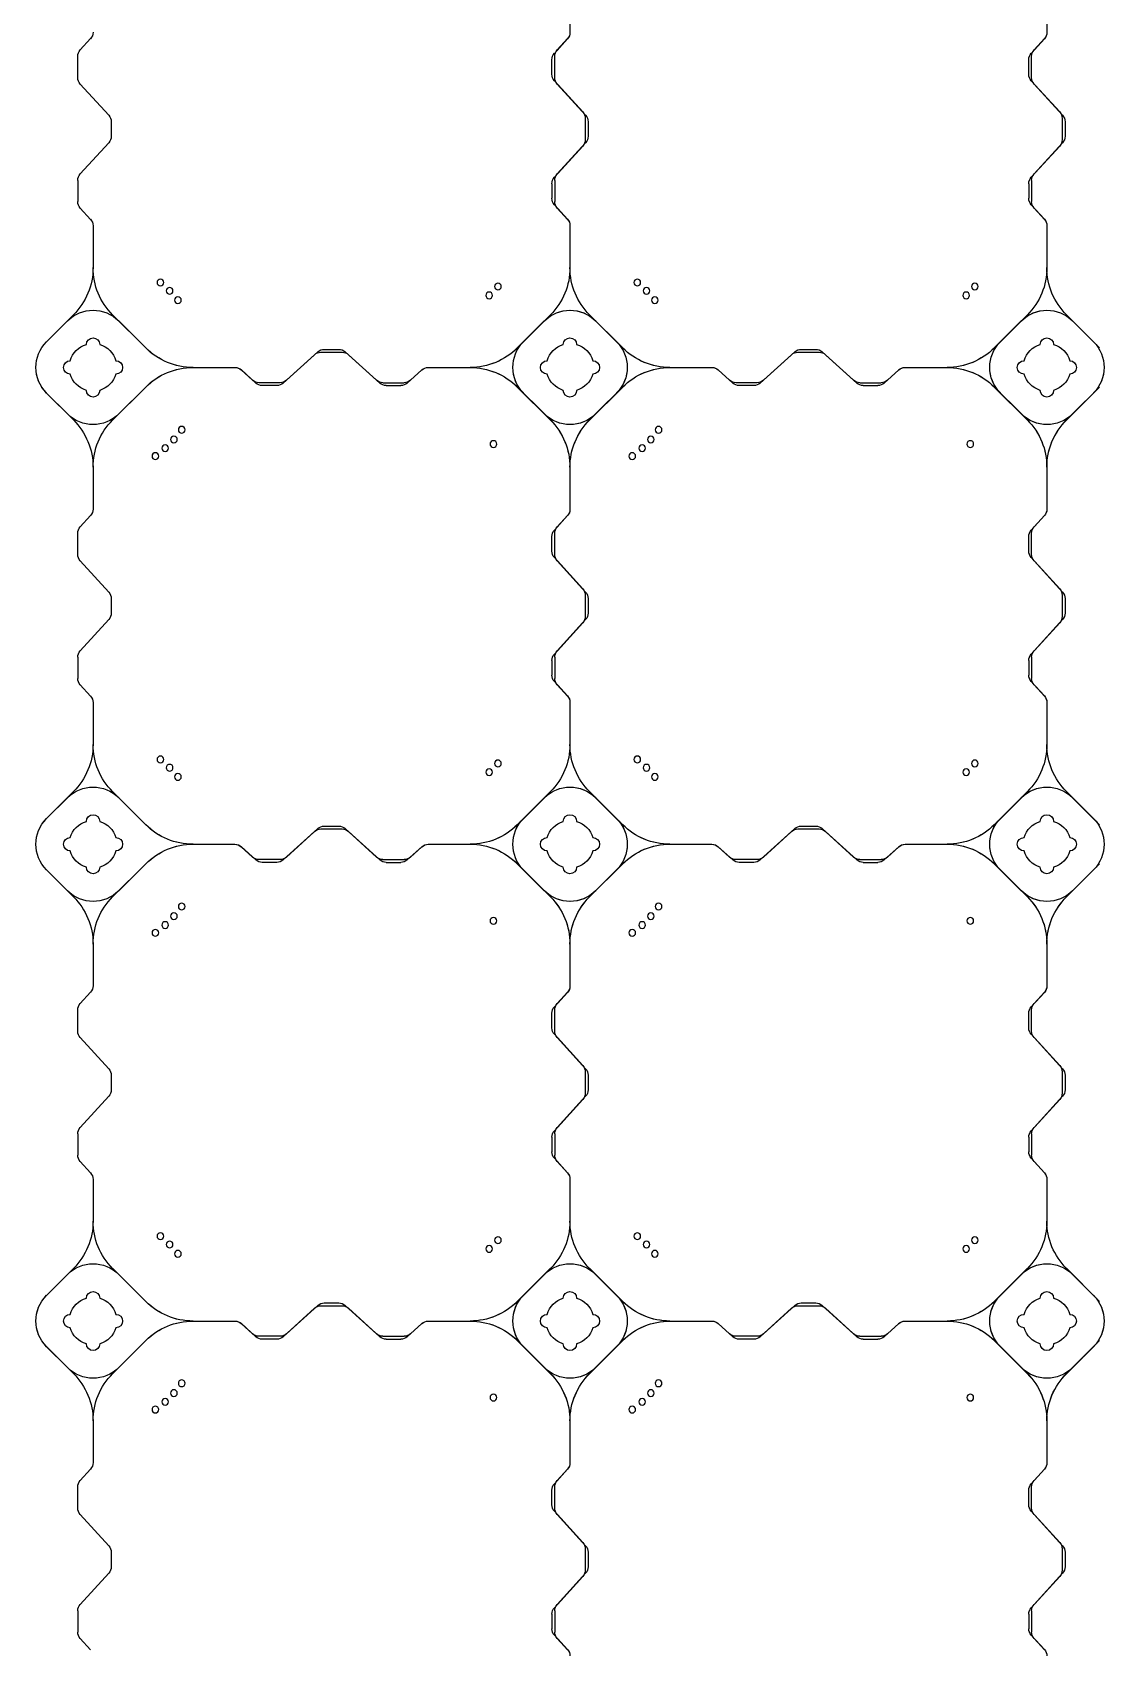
# Model space of a CAD drawing. Header units: millimetres. Extents: x -1612139 to -1260738, y 1141106 to 1536160.
# Drawn here: x -1336991 to -1335864, y 1193732 to 1195428 of the extents above; entities that cross this region are included whole.
import ezdxf

# ---------------------------------------------------------------- set-up
doc = ezdxf.new("R2010")
doc.units = ezdxf.units.MM
doc.header["$LTSCALE"] = 10
doc.layers.get('0').update_dxf_attribs({"linetype": 'CONTINUOUS'})
doc.layers.add('W-FLOAT_BOWL浮筒', color=253, linetype='CONTINUOUS')

# ---------------------------------------------------------------- blocks, each defined once
blk = doc.blocks.new('蓝色')
at = {"layer": 'W-FLOAT_BOWL浮筒', "color": 5}
for p, q in [((8992.9, -8666.8), (9003.7, -8654.9)), ((9489.9, -8670.3), (9503.7, -8655.1)), ((9492.9, -8666.8), (9503.7, -8654.9)), ((9989.9, -8670.3), (10003.7, -8655.1)), ((9992.9, -8666.8), (10003.7, -8654.9)), ((8990.3, -8695.8), (8990.3, -8673.5)), ((9487.3, -8692.3), (9487.3, -8677)), ((9490.3, -8695.8), (9490.3, -8673.5)), ((9987.3, -8692.3), (9987.3, -8677)), ((9990.3, -8695.8), (9990.3, -8673.5)), ((9489.9, -8699), (9519.7, -8731.8)), ((9989.9, -8699), (10019.7, -8731.8)), ((8992.9, -8702.5), (9022.7, -8735.3)), ((9492.9, -8702.5), (9522.7, -8735.3)), ((9992.9, -8702.5), (10022.7, -8735.3)), ((9025.3, -8757.3), (9025.3, -8742)), ((9522.3, -8760.8), (9522.3, -8738.5)), ((9525.3, -8757.3), (9525.3, -8742)), ((10022.3, -8760.8), (10022.3, -8738.5)), ((10025.3, -8757.3), (10025.3, -8742)), ((8992.9, -8796.8), (9022.7, -8764)), ((9489.9, -8800.3), (9519.7, -8767.5)), ((9492.9, -8796.8), (9522.7, -8764)), ((9989.9, -8800.3), (10019.7, -8767.5)), ((9992.9, -8796.8), (10022.7, -8764)), ((8990.3, -8803.5), (8990.3, -8825.8)), ((9487.3, -8807), (9487.3, -8822.3)), ((9490.3, -8803.5), (9490.3, -8825.8)), ((9987.3, -8807), (9987.3, -8822.3)), ((9990.3, -8803.5), (9990.3, -8825.8)), ((8992.9, -8832.5), (9003.7, -8844.4)), ((9489.9, -8829), (9503.7, -8844.2)), ((9492.9, -8832.5), (9503.7, -8844.4)), ((9989.9, -8829), (10003.7, -8844.2)), ((9992.9, -8832.5), (10003.7, -8844.4)), ((9006.3, -8894.9), (9006.3, -8851.1)), ((9506.3, -8894.9), (9506.3, -8850.9)), ((9506.3, -8894.9), (9506.3, -8851.1)), ((10006.3, -8894.9), (10006.3, -8850.9)), ((10006.3, -8894.9), (10006.3, -8851.1)), ((8957.5, -8972.8), (8985.8, -8944.5)), ((8957.5, -8972.7), (8979.4, -8950.8)), ((9061.6, -8979.1), (9026.8, -8944.4)), ((9033.2, -8950.8), (9061.5, -8979.1)), ((9451.1, -8979.1), (9485.8, -8944.4)), ((9479.5, -8950.8), (9451.2, -8979.1)), ((9457.5, -8972.8), (9485.8, -8944.5)), ((9457.5, -8972.7), (9479.4, -8950.8)), ((9561.6, -8979.1), (9526.8, -8944.4)), ((9555.2, -8972.8), (9526.8, -8944.5)), ((9533.2, -8950.8), (9555.2, -8972.7)), ((9533.2, -8950.8), (9561.5, -8979.1)), ((9951.1, -8979.1), (9985.8, -8944.4)), ((9979.5, -8950.8), (9951.2, -8979.1)), ((9957.5, -8972.8), (9985.8, -8944.5)), ((9957.5, -8972.7), (9979.4, -8950.8)), ((10061.6, -8979.1), (10026.8, -8944.4)), ((10055.2, -8972.8), (10026.8, -8944.5)), ((10033.2, -8950.8), (10055.2, -8972.7)), ((10033.2, -8950.8), (10061.5, -8979.1)), ((9173.5, -8986.2), (9161.6, -8997)), ((9177, -8983.2), (9161.8, -8997)), ((9202.5, -8983.6), (9180.2, -8983.6)), ((9199, -8980.6), (9183.7, -8980.6)), ((9205.7, -8983.2), (9238.5, -9013)), ((9209.2, -8986.2), (9242, -9016)), ((9303.5, -8986.2), (9270.7, -9016)), ((9307, -8983.2), (9274.2, -9013)), ((9310.2, -8983.6), (9332.5, -8983.6)), ((9313.7, -8980.6), (9329, -8980.6)), ((9335.7, -8983.2), (9350.9, -8997)), ((9339.2, -8986.2), (9351.1, -8997)), ((9673.5, -8986.2), (9661.6, -8997)), ((9677, -8983.2), (9661.8, -8997)), ((9702.5, -8983.6), (9680.2, -8983.6)), ((9699, -8980.6), (9683.7, -8980.6)), ((9705.7, -8983.2), (9738.5, -9013)), ((9709.2, -8986.2), (9742, -9016)), ((9803.5, -8986.2), (9770.7, -9016)), ((9807, -8983.2), (9774.2, -9013)), ((9810.2, -8983.6), (9832.5, -8983.6)), ((9813.7, -8980.6), (9829, -8980.6)), ((9835.7, -8983.2), (9850.9, -8997)), ((9839.2, -8986.2), (9851.1, -8997)), ((9110.9, -8999.6), (9155.1, -8999.6)), ((9110.9, -8999.6), (9154.9, -8999.6)), ((9357.6, -8999.6), (9401.6, -8999.6)), ((9357.8, -8999.6), (9401.6, -8999.6)), ((9610.9, -8999.6), (9655.1, -8999.6)), ((9610.9, -8999.6), (9654.9, -8999.6)), ((9857.6, -8999.6), (9901.6, -8999.6)), ((9857.8, -8999.6), (9901.6, -8999.6)), ((9026.8, -9054.9), (9061.6, -9020.1)), ((9033.2, -9048.4), (9061.5, -9020.1)), ((9245.2, -9015.6), (9267.5, -9015.6)), ((9248.7, -9018.6), (9264, -9018.6)), ((9485.8, -9054.9), (9451.1, -9020.1)), ((9479.5, -9048.4), (9451.2, -9020.1)), ((9526.8, -9054.9), (9561.6, -9020.1)), ((9533.2, -9048.4), (9561.5, -9020.1)), ((9745.2, -9015.6), (9767.5, -9015.6)), ((9748.7, -9018.6), (9764, -9018.6)), ((9985.8, -9054.9), (9951.1, -9020.1)), ((9979.5, -9048.4), (9951.2, -9020.1)), ((10026.8, -9054.9), (10061.6, -9020.1)), ((10033.2, -9048.4), (10061.5, -9020.1)), ((8979.4, -9048.4), (8957.5, -9026.5)), ((8957.5, -9026.5), (8985.8, -9054.8)), ((9479.4, -9048.4), (9457.5, -9026.5)), ((9457.5, -9026.5), (9485.8, -9054.8)), ((9555.2, -9026.5), (9526.8, -9054.8)), ((9555.2, -9026.5), (9533.2, -9048.4)), ((9979.4, -9048.4), (9957.5, -9026.5)), ((9957.5, -9026.5), (9985.8, -9054.8)), ((10055.2, -9026.5), (10026.8, -9054.8)), ((10055.2, -9026.5), (10033.2, -9048.4)), ((9006.3, -9148.2), (9006.3, -9104.2)), ((9506.3, -9148.4), (9506.3, -9104.2)), ((9506.3, -9148.2), (9506.3, -9104.2)), ((10006.3, -9148.4), (10006.3, -9104.2)), ((10006.3, -9148.2), (10006.3, -9104.2)), ((8992.9, -9166.8), (9003.7, -9154.9)), ((9489.9, -9170.3), (9503.7, -9155.1)), ((9492.9, -9166.8), (9503.7, -9154.9)), ((9989.9, -9170.3), (10003.7, -9155.1)), ((9992.9, -9166.8), (10003.7, -9154.9)), ((8990.3, -9195.8), (8990.3, -9173.5)), ((9490.3, -9195.8), (9490.3, -9173.5)), ((9990.3, -9195.8), (9990.3, -9173.5)), ((9487.3, -9192.3), (9487.3, -9177)), ((9987.3, -9192.3), (9987.3, -9177)), ((8992.9, -9202.5), (9022.7, -9235.3)), ((9489.9, -9199), (9519.7, -9231.8)), ((9492.9, -9202.5), (9522.7, -9235.3)), ((9989.9, -9199), (10019.7, -9231.8)), ((9992.9, -9202.5), (10022.7, -9235.3)), ((9025.3, -9257.3), (9025.3, -9242)), ((9522.3, -9260.8), (9522.3, -9238.5)), ((9525.3, -9257.3), (9525.3, -9242)), ((10022.3, -9260.8), (10022.3, -9238.5)), ((10025.3, -9257.3), (10025.3, -9242)), ((8992.9, -9296.8), (9022.7, -9264)), ((9489.9, -9300.3), (9519.7, -9267.5)), ((9492.9, -9296.8), (9522.7, -9264)), ((9989.9, -9300.3), (10019.7, -9267.5)), ((9992.9, -9296.8), (10022.7, -9264)), ((8990.3, -9303.5), (8990.3, -9325.8)), ((9487.3, -9307), (9487.3, -9322.3)), ((9490.3, -9303.5), (9490.3, -9325.8)), ((9987.3, -9307), (9987.3, -9322.3)), ((9990.3, -9303.5), (9990.3, -9325.8)), ((8992.9, -9332.5), (9003.7, -9344.4)), ((9489.9, -9329), (9503.7, -9344.2)), ((9492.9, -9332.5), (9503.7, -9344.4)), ((9989.9, -9329), (10003.7, -9344.2)), ((9992.9, -9332.5), (10003.7, -9344.4)), ((9006.3, -9394.9), (9006.3, -9351.1)), ((9506.3, -9394.9), (9506.3, -9350.9)), ((9506.3, -9394.9), (9506.3, -9351.1)), ((10006.3, -9394.9), (10006.3, -9350.9)), ((10006.3, -9394.9), (10006.3, -9351.1)), ((8957.5, -9472.8), (8985.8, -9444.5)), ((9061.6, -9479.1), (9026.8, -9444.4)), ((9451.1, -9479.1), (9485.8, -9444.4)), ((9457.5, -9472.8), (9485.8, -9444.5)), ((9561.6, -9479.1), (9526.8, -9444.4)), ((9555.2, -9472.8), (9526.8, -9444.5)), ((9951.1, -9479.1), (9985.8, -9444.4)), ((9957.5, -9472.8), (9985.8, -9444.5)), ((10061.6, -9479.1), (10026.8, -9444.4)), ((10055.2, -9472.8), (10026.8, -9444.5)), ((8957.5, -9472.7), (8979.4, -9450.8)), ((9033.2, -9450.8), (9061.5, -9479.1)), ((9479.5, -9450.8), (9451.2, -9479.1)), ((9457.5, -9472.7), (9479.4, -9450.8)), ((9533.2, -9450.8), (9555.2, -9472.7)), ((9533.2, -9450.8), (9561.5, -9479.1)), ((9979.5, -9450.8), (9951.2, -9479.1)), ((9957.5, -9472.7), (9979.4, -9450.8)), ((10033.2, -9450.8), (10055.2, -9472.7)), ((10033.2, -9450.8), (10061.5, -9479.1)), ((9199, -9480.6), (9183.7, -9480.6)), ((9313.7, -9480.6), (9329, -9480.6)), ((9699, -9480.6), (9683.7, -9480.6)), ((9813.7, -9480.6), (9829, -9480.6)), ((9173.5, -9486.2), (9161.6, -9497)), ((9177, -9483.2), (9161.8, -9497)), ((9202.5, -9483.6), (9180.2, -9483.6)), ((9205.7, -9483.2), (9238.5, -9513)), ((9209.2, -9486.2), (9242, -9516)), ((9303.5, -9486.2), (9270.7, -9516)), ((9307, -9483.2), (9274.2, -9513)), ((9310.2, -9483.6), (9332.5, -9483.6)), ((9335.7, -9483.2), (9350.9, -9497)), ((9339.2, -9486.2), (9351.1, -9497)), ((9673.5, -9486.2), (9661.6, -9497)), ((9677, -9483.2), (9661.8, -9497)), ((9702.5, -9483.6), (9680.2, -9483.6)), ((9705.7, -9483.2), (9738.5, -9513)), ((9709.2, -9486.2), (9742, -9516)), ((9803.5, -9486.2), (9770.7, -9516)), ((9807, -9483.2), (9774.2, -9513)), ((9810.2, -9483.6), (9832.5, -9483.6)), ((9835.7, -9483.2), (9850.9, -9497)), ((9839.2, -9486.2), (9851.1, -9497)), ((9110.9, -9499.6), (9155.1, -9499.6)), ((9110.9, -9499.6), (9154.9, -9499.6)), ((9357.6, -9499.6), (9401.6, -9499.6)), ((9357.8, -9499.6), (9401.6, -9499.6)), ((9610.9, -9499.6), (9655.1, -9499.6)), ((9610.9, -9499.6), (9654.9, -9499.6)), ((9857.6, -9499.6), (9901.6, -9499.6)), ((9857.8, -9499.6), (9901.6, -9499.6)), ((8979.4, -9548.4), (8957.5, -9526.5)), ((8957.5, -9526.5), (8985.8, -9554.8)), ((9026.8, -9554.9), (9061.6, -9520.1)), ((9033.2, -9548.4), (9061.5, -9520.1)), ((9245.2, -9515.6), (9267.5, -9515.6)), ((9248.7, -9518.6), (9264, -9518.6)), ((9485.8, -9554.9), (9451.1, -9520.1)), ((9479.5, -9548.4), (9451.2, -9520.1)), ((9479.4, -9548.4), (9457.5, -9526.5)), ((9457.5, -9526.5), (9485.8, -9554.8)), ((9526.8, -9554.9), (9561.6, -9520.1)), ((9555.2, -9526.5), (9526.8, -9554.8)), ((9533.2, -9548.4), (9561.5, -9520.1)), ((9555.2, -9526.5), (9533.2, -9548.4)), ((9745.2, -9515.6), (9767.5, -9515.6)), ((9748.7, -9518.6), (9764, -9518.6)), ((9985.8, -9554.9), (9951.1, -9520.1)), ((9979.5, -9548.4), (9951.2, -9520.1)), ((9979.4, -9548.4), (9957.5, -9526.5)), ((9957.5, -9526.5), (9985.8, -9554.8)), ((10026.8, -9554.9), (10061.6, -9520.1)), ((10055.2, -9526.5), (10026.8, -9554.8)), ((10033.2, -9548.4), (10061.5, -9520.1)), ((10055.2, -9526.5), (10033.2, -9548.4)), ((9006.3, -9648.2), (9006.3, -9604.2)), ((9506.3, -9648.4), (9506.3, -9604.2)), ((9506.3, -9648.2), (9506.3, -9604.2)), ((10006.3, -9648.4), (10006.3, -9604.2)), ((10006.3, -9648.2), (10006.3, -9604.2)), ((8992.9, -9666.8), (9003.7, -9654.9)), ((9489.9, -9670.3), (9503.7, -9655.1)), ((9492.9, -9666.8), (9503.7, -9654.9)), ((9989.9, -9670.3), (10003.7, -9655.1)), ((9992.9, -9666.8), (10003.7, -9654.9)), ((8990.3, -9695.8), (8990.3, -9673.5)), ((9487.3, -9692.3), (9487.3, -9677)), ((9490.3, -9695.8), (9490.3, -9673.5)), ((9987.3, -9692.3), (9987.3, -9677)), ((9990.3, -9695.8), (9990.3, -9673.5)), ((9489.9, -9699), (9519.7, -9731.8)), ((9989.9, -9699), (10019.7, -9731.8)), ((8992.9, -9702.5), (9022.7, -9735.3)), ((9492.9, -9702.5), (9522.7, -9735.3)), ((9992.9, -9702.5), (10022.7, -9735.3)), ((9025.3, -9757.3), (9025.3, -9742)), ((9522.3, -9760.8), (9522.3, -9738.5)), ((9525.3, -9757.3), (9525.3, -9742)), ((10022.3, -9760.8), (10022.3, -9738.5)), ((10025.3, -9757.3), (10025.3, -9742)), ((8992.9, -9796.8), (9022.7, -9764)), ((9489.9, -9800.3), (9519.7, -9767.5)), ((9492.9, -9796.8), (9522.7, -9764)), ((9989.9, -9800.3), (10019.7, -9767.5)), ((9992.9, -9796.8), (10022.7, -9764)), ((8990.3, -9803.5), (8990.3, -9825.8)), ((9487.3, -9807), (9487.3, -9822.3)), ((9490.3, -9803.5), (9490.3, -9825.8)), ((9987.3, -9807), (9987.3, -9822.3)), ((9990.3, -9803.5), (9990.3, -9825.8)), ((8992.9, -9832.5), (9003.7, -9844.4)), ((9489.9, -9829), (9503.7, -9844.2)), ((9492.9, -9832.5), (9503.7, -9844.4)), ((9989.9, -9829), (10003.7, -9844.2)), ((9992.9, -9832.5), (10003.7, -9844.4)), ((9006.3, -9894.9), (9006.3, -9851.1)), ((9506.3, -9894.9), (9506.3, -9850.9)), ((9506.3, -9894.9), (9506.3, -9851.1)), ((10006.3, -9894.9), (10006.3, -9850.9)), ((10006.3, -9894.9), (10006.3, -9851.1)), ((8957.5, -9972.8), (8985.8, -9944.5)), ((8957.5, -9972.7), (8979.4, -9950.8)), ((9061.6, -9979.1), (9026.8, -9944.4)), ((9033.2, -9950.8), (9061.5, -9979.1)), ((9451.1, -9979.1), (9485.8, -9944.4)), ((9479.5, -9950.8), (9451.2, -9979.1)), ((9457.5, -9972.8), (9485.8, -9944.5)), ((9457.5, -9972.7), (9479.4, -9950.8)), ((9561.6, -9979.1), (9526.8, -9944.4)), ((9555.2, -9972.8), (9526.8, -9944.5)), ((9533.2, -9950.8), (9555.2, -9972.7)), ((9533.2, -9950.8), (9561.5, -9979.1)), ((9951.1, -9979.1), (9985.8, -9944.4)), ((9979.5, -9950.8), (9951.2, -9979.1)), ((9957.5, -9972.8), (9985.8, -9944.5)), ((9957.5, -9972.7), (9979.4, -9950.8)), ((10061.6, -9979.1), (10026.8, -9944.4)), ((10055.2, -9972.8), (10026.8, -9944.5)), ((10033.2, -9950.8), (10055.2, -9972.7)), ((10033.2, -9950.8), (10061.5, -9979.1)), ((9173.5, -9986.2), (9161.6, -9997)), ((9177, -9983.2), (9161.8, -9997)), ((9202.5, -9983.6), (9180.2, -9983.6)), ((9199, -9980.6), (9183.7, -9980.6)), ((9205.7, -9983.2), (9238.5, -10013)), ((9209.2, -9986.2), (9242, -10016)), ((9303.5, -9986.2), (9270.7, -10016)), ((9307, -9983.2), (9274.2, -10013)), ((9310.2, -9983.6), (9332.5, -9983.6)), ((9313.7, -9980.6), (9329, -9980.6)), ((9335.7, -9983.2), (9350.9, -9997)), ((9339.2, -9986.2), (9351.1, -9997)), ((9673.5, -9986.2), (9661.6, -9997)), ((9677, -9983.2), (9661.8, -9997)), ((9702.5, -9983.6), (9680.2, -9983.6)), ((9699, -9980.6), (9683.7, -9980.6)), ((9705.7, -9983.2), (9738.5, -10013)), ((9709.2, -9986.2), (9742, -10016)), ((9803.5, -9986.2), (9770.7, -10016)), ((9807, -9983.2), (9774.2, -10013)), ((9810.2, -9983.6), (9832.5, -9983.6)), ((9813.7, -9980.6), (9829, -9980.6)), ((9835.7, -9983.2), (9850.9, -9997)), ((9839.2, -9986.2), (9851.1, -9997)), ((9110.9, -9999.6), (9155.1, -9999.6)), ((9110.9, -9999.6), (9154.9, -9999.6)), ((9357.6, -9999.6), (9401.6, -9999.6)), ((9357.8, -9999.6), (9401.6, -9999.6)), ((9610.9, -9999.6), (9655.1, -9999.6)), ((9610.9, -9999.6), (9654.9, -9999.6)), ((9857.6, -9999.6), (9901.6, -9999.6)), ((9857.8, -9999.6), (9901.6, -9999.6)), ((9026.8, -10054.9), (9061.6, -10020.1)), ((9033.2, -10048.4), (9061.5, -10020.1)), ((9245.2, -10015.6), (9267.5, -10015.6)), ((9248.7, -10018.6), (9264, -10018.6)), ((9485.8, -10054.9), (9451.1, -10020.1)), ((9479.5, -10048.4), (9451.2, -10020.1)), ((9526.8, -10054.9), (9561.6, -10020.1)), ((9533.2, -10048.4), (9561.5, -10020.1)), ((9745.2, -10015.6), (9767.5, -10015.6)), ((9748.7, -10018.6), (9764, -10018.6)), ((9985.8, -10054.9), (9951.1, -10020.1)), ((9979.5, -10048.4), (9951.2, -10020.1)), ((10026.8, -10054.9), (10061.6, -10020.1)), ((10033.2, -10048.4), (10061.5, -10020.1)), ((8979.4, -10048.4), (8957.5, -10026.5)), ((8957.5, -10026.5), (8985.8, -10054.8)), ((9479.4, -10048.4), (9457.5, -10026.5)), ((9457.5, -10026.5), (9485.8, -10054.8)), ((9555.2, -10026.5), (9526.8, -10054.8)), ((9555.2, -10026.5), (9533.2, -10048.4)), ((9979.4, -10048.4), (9957.5, -10026.5)), ((9957.5, -10026.5), (9985.8, -10054.8)), ((10055.2, -10026.5), (10026.8, -10054.8)), ((10055.2, -10026.5), (10033.2, -10048.4)), ((9006.3, -10148.2), (9006.3, -10104.2)), ((9506.3, -10148.4), (9506.3, -10104.2)), ((9506.3, -10148.2), (9506.3, -10104.2)), ((10006.3, -10148.4), (10006.3, -10104.2)), ((10006.3, -10148.2), (10006.3, -10104.2)), ((8992.9, -10166.8), (9003.7, -10154.9)), ((9489.9, -10170.3), (9503.7, -10155.1)), ((9492.9, -10166.8), (9503.7, -10154.9)), ((9989.9, -10170.3), (10003.7, -10155.1)), ((9992.9, -10166.8), (10003.7, -10154.9)), ((8990.3, -10195.8), (8990.3, -10173.5)), ((9490.3, -10195.8), (9490.3, -10173.5)), ((9990.3, -10195.8), (9990.3, -10173.5)), ((9487.3, -10192.3), (9487.3, -10177)), ((9987.3, -10192.3), (9987.3, -10177)), ((8992.9, -10202.5), (9022.7, -10235.3)), ((9489.9, -10199), (9519.7, -10231.8)), ((9492.9, -10202.5), (9522.7, -10235.3)), ((9989.9, -10199), (10019.7, -10231.8)), ((9992.9, -10202.5), (10022.7, -10235.3)), ((9025.3, -10257.3), (9025.3, -10242)), ((9522.3, -10260.8), (9522.3, -10238.5)), ((9525.3, -10257.3), (9525.3, -10242)), ((10022.3, -10260.8), (10022.3, -10238.5)), ((10025.3, -10257.3), (10025.3, -10242)), ((8992.9, -10296.8), (9022.7, -10264)), ((9489.9, -10300.3), (9519.7, -10267.5)), ((9492.9, -10296.8), (9522.7, -10264)), ((9989.9, -10300.3), (10019.7, -10267.5)), ((9992.9, -10296.8), (10022.7, -10264)), ((8990.3, -10303.5), (8990.3, -10325.8)), ((9487.3, -10307), (9487.3, -10322.3)), ((9490.3, -10303.5), (9490.3, -10325.8)), ((9987.3, -10307), (9987.3, -10322.3)), ((9990.3, -10303.5), (9990.3, -10325.8)), ((8992.9, -10332.5), (9003.7, -10344.4)), ((9489.9, -10329), (9503.7, -10344.2)), ((9492.9, -10332.5), (9503.7, -10344.4)), ((9989.9, -10329), (10003.7, -10344.2)), ((9992.9, -10332.5), (10003.7, -10344.4)), ((9506.3, -10394.9), (9506.3, -10350.9)), ((10006.3, -10394.9), (10006.3, -10350.9))]:
    blk.add_line(p, q, dxfattribs=at)
for centre in [(9071.6, -8906.7), (9571.6, -8906.7), (9081.9, -8914.9), (9091.1, -8924.1), (9426, -8919.3), (9581.9, -8914.9), (9591.1, -8924.1), (9926, -8919.3), (9099.2, -8934.3), (9599.2, -8934.3), (9095.3, -9070.2), (9421.6, -9075.2), (9595.3, -9070.2), (9921.6, -9075.2), (9076.9, -9088.6), (9086.6, -9079.9), (9430.8, -9084.4), (9576.9, -9088.6), (9586.6, -9079.9), (9930.8, -9084.4), (9071.6, -9406.7), (9081.9, -9414.9), (9571.6, -9406.7), (9581.9, -9414.9), (9091.1, -9424.1), (9426, -9419.3), (9591.1, -9424.1), (9926, -9419.3), (9099.2, -9434.3), (9599.2, -9434.3), (9086.6, -9579.9), (9095.3, -9570.2), (9421.6, -9575.2), (9430.8, -9584.4), (9586.6, -9579.9), (9595.3, -9570.2), (9921.6, -9575.2), (9930.8, -9584.4), (9076.9, -9588.6), (9576.9, -9588.6), (9071.6, -9906.7), (9571.6, -9906.7), (9081.9, -9914.9), (9091.1, -9924.1), (9426, -9919.3), (9581.9, -9914.9), (9591.1, -9924.1), (9926, -9919.3), (9099.2, -9934.3), (9599.2, -9934.3), (9095.3, -10070.2), (9421.6, -10075.2), (9595.3, -10070.2), (9921.6, -10075.2), (9076.9, -10088.6), (9086.6, -10079.9), (9430.8, -10084.4), (9576.9, -10088.6), (9586.6, -10079.9), (9930.8, -10084.4)]:
    blk.add_circle(centre, 3.5, dxfattribs=at)
for centre, radius, start, end in [((9496.3, -8648.4), 10, 317.7263, 0), ((9996.3, -8648.4), 10, 317.7263, 0), ((9000.3, -8673.5), 10, 137.7263, 180), ((9497.3, -8677), 10, 137.7263, 180), ((9500.3, -8673.5), 10, 137.7263, 180), ((9997.3, -8677), 10, 137.7263, 180), ((10000.3, -8673.5), 10, 137.7263, 180), ((9000.3, -8695.8), 10, 180, 222.2737), ((9497.3, -8692.3), 10, 180, 222.2737), ((9500.3, -8695.8), 10, 180, 222.2737), ((9997.3, -8692.3), 10, 180, 222.2737), ((10000.3, -8695.8), 10, 180, 222.2737), ((9512.3, -8738.5), 10, 0, 42.2737), ((10012.3, -8738.5), 10, 0, 42.2737), ((9015.3, -8742), 10, 0, 42.2737), ((9515.3, -8742), 10, 0, 42.2737), ((10015.3, -8742), 10, 0, 42.2737), ((9015.3, -8757.3), 10, 317.7263, 0), ((9512.3, -8760.8), 10, 317.7263, 0), ((9515.3, -8757.3), 10, 317.7263, 0), ((10012.3, -8760.8), 10, 317.7263, 0), ((10015.3, -8757.3), 10, 317.7263, 0), ((9000.3, -8803.5), 10, 137.7263, 180), ((9497.3, -8807), 10, 137.7263, 180), ((9500.3, -8803.5), 10, 137.7263, 180), ((9997.3, -8807), 10, 137.7263, 180), ((10000.3, -8803.5), 10, 137.7263, 180), ((9000.3, -8825.8), 10, 180, 222.2737), ((9497.3, -8822.3), 10, 180, 222.2737), ((9500.3, -8825.8), 10, 180, 222.2737), ((9997.3, -8822.3), 10, 180, 222.2737), ((10000.3, -8825.8), 10, 180, 222.2737), ((8996.3, -8851.1), 10, 0, 42.2737), ((9496.3, -8850.9), 10, 0, 42.2737), ((9496.3, -8851.1), 10, 0, 42.2737), ((9996.3, -8850.9), 10, 0, 42.2737), ((9996.3, -8851.1), 10, 0, 42.2737), ((8936.3, -8895), 70, 315, 0), ((9076.3, -8894.9), 70, 180, 225), ((9436.3, -8894.9), 70, 315, 0), ((9436.3, -8895), 70, 315, 0), ((9576.3, -8894.9), 70, 180, 225), ((9576.3, -8895), 70, 180, 225), ((9936.3, -8894.9), 70, 315, 0), ((9936.3, -8895), 70, 315, 0), ((10076.3, -8894.9), 70, 180, 225), ((10076.3, -8895), 70, 180, 225), ((9006.3, -8977.7), 38, 45, 135), ((9506.3, -8977.7), 38, 45, 135), ((9506.4, -8977.7), 38, 45, 135), ((10006.3, -8977.7), 38, 45, 135), ((10006.4, -8977.7), 38, 45, 135), ((9006.3, -8975.6), 7, 0, 180), ((9006.3, -8975.6), 7, 0, 180), ((9506.3, -8975.6), 7, 0, 180), ((9506.3, -8975.6), 7, 0, 180), ((9506.3, -8975.6), 7, 0, 180), ((9506.3, -8975.6), 7, 0, 180), ((10006.3, -8975.6), 7, 0, 180), ((10006.3, -8975.6), 7, 0, 180), ((10006.3, -8975.6), 7, 0, 180), ((10006.3, -8975.6), 7, 0, 180), ((8984.4, -8999.6), 38, 135, 225), ((8984.4, -8999.7), 38, 135, 225), ((9006.3, -8999.6), 25, 106.2602, 163.7398), ((9006.3, -8999.6), 25, 106.2602, 163.7398), ((9006.3, -8999.6), 25, 16.2602, 73.7398), ((9006.3, -8999.6), 25, 16.2602, 73.7398), ((9111, -8929.6), 70, 225, 270), ((9111.1, -8929.6), 70, 225, 270), ((9180.2, -8993.6), 10, 90, 132.2737), ((9183.7, -8990.6), 10, 90, 132.2737), ((9199, -8990.6), 10, 47.7263, 90), ((9202.5, -8993.6), 10, 47.7263, 90), ((9310.2, -8993.6), 10, 90, 132.2737), ((9313.7, -8990.6), 10, 90, 132.2737), ((9329, -8990.6), 10, 47.7263, 90), ((9332.5, -8993.6), 10, 47.7263, 90), ((9401.6, -8929.6), 70, 270, 315), ((9401.7, -8929.6), 70, 270, 315), ((9484.4, -8999.6), 38, 135, 225), ((9484.4, -8999.7), 38, 135, 225), ((9506.3, -8999.6), 25, 106.2602, 163.7398), ((9506.3, -8999.6), 25, 106.2602, 163.7398), ((9506.3, -8999.6), 25, 106.2602, 163.7398), ((9506.3, -8999.6), 25, 106.2602, 163.7398), ((9506.3, -8999.6), 25, 16.2602, 73.7398), ((9506.3, -8999.6), 25, 16.2602, 73.7398), ((9506.3, -8999.6), 25, 16.2602, 73.7398), ((9506.3, -8999.6), 25, 16.2602, 73.7398), ((9528.3, -8999.6), 38, 315, 45), ((9528.3, -8999.7), 38, 315, 45), ((9611, -8929.6), 70, 225, 270), ((9611.1, -8929.6), 70, 225, 270), ((9680.2, -8993.6), 10, 90, 132.2737), ((9683.7, -8990.6), 10, 90, 132.2737), ((9699, -8990.6), 10, 47.7263, 90), ((9702.5, -8993.6), 10, 47.7263, 90), ((9810.2, -8993.6), 10, 90, 132.2737), ((9813.7, -8990.6), 10, 90, 132.2737), ((9829, -8990.6), 10, 47.7263, 90), ((9832.5, -8993.6), 10, 47.7263, 90), ((9901.6, -8929.6), 70, 270, 315), ((9901.7, -8929.6), 70, 270, 315), ((9984.4, -8999.6), 38, 135, 225), ((9984.4, -8999.7), 38, 135, 225), ((10006.3, -8999.6), 25, 106.2602, 163.7398), ((10006.3, -8999.6), 25, 106.2602, 163.7398), ((10006.3, -8999.6), 25, 106.2602, 163.7398), ((10006.3, -8999.6), 25, 106.2602, 163.7398), ((10006.3, -8999.6), 25, 16.2602, 73.7398), ((10006.3, -8999.6), 25, 16.2602, 73.7398), ((10006.3, -8999.6), 25, 16.2602, 73.7398), ((10006.3, -8999.6), 25, 16.2602, 73.7398), ((10028.3, -8999.6), 38, 315, 45), ((10028.3, -8999.7), 38, 315, 45), ((8982.3, -8999.6), 7, 90, 270), ((8982.3, -8999.6), 7, 90, 270), ((9030.3, -8999.6), 7, 270, 90), ((9030.3, -8999.6), 7, 270, 90), ((9111, -9069.6), 70, 90, 135), ((9111.1, -9069.6), 70, 90, 135), ((9154.9, -8989.6), 10, 270, 312.2737), ((9155.1, -8989.6), 10, 270, 312.2737), ((9357.6, -8989.6), 10, 227.7263, 270), ((9357.8, -8989.6), 10, 227.7263, 270), ((9401.6, -9069.6), 70, 45, 90), ((9401.7, -9069.6), 70, 45, 90), ((9482.3, -8999.6), 7, 90, 270), ((9482.3, -8999.6), 7, 90, 270), ((9482.3, -8999.6), 7, 90, 270), ((9482.3, -8999.6), 7, 90, 270), ((9530.3, -8999.6), 7, 270, 90), ((9530.3, -8999.6), 7, 270, 90), ((9530.3, -8999.6), 7, 270, 90), ((9530.3, -8999.6), 7, 270, 90), ((9611, -9069.6), 70, 90, 135), ((9611.1, -9069.6), 70, 90, 135), ((9654.9, -8989.6), 10, 270, 312.2737), ((9655.1, -8989.6), 10, 270, 312.2737), ((9857.6, -8989.6), 10, 227.7263, 270), ((9857.8, -8989.6), 10, 227.7263, 270), ((9901.6, -9069.6), 70, 45, 90), ((9901.7, -9069.6), 70, 45, 90), ((9982.3, -8999.6), 7, 90, 270), ((9982.3, -8999.6), 7, 90, 270), ((9982.3, -8999.6), 7, 90, 270), ((9982.3, -8999.6), 7, 90, 270), ((10030.3, -8999.6), 7, 270, 90), ((10030.3, -8999.6), 7, 270, 90), ((10030.3, -8999.6), 7, 270, 90), ((10030.3, -8999.6), 7, 270, 90), ((9006.3, -8999.6), 25, 196.2602, 253.7398), ((9006.3, -8999.6), 25, 196.2602, 253.7398), ((9006.3, -8999.6), 25, 286.2602, 343.7398), ((9006.3, -8999.6), 25, 286.2602, 343.7398), ((9245.2, -9005.6), 10, 227.7263, 270), ((9248.7, -9008.6), 10, 227.7263, 270), ((9264, -9008.6), 10, 270, 312.2737), ((9267.5, -9005.6), 10, 270, 312.2737), ((9506.3, -8999.6), 25, 196.2602, 253.7398), ((9506.3, -8999.6), 25, 196.2602, 253.7398), ((9506.3, -8999.6), 25, 196.2602, 253.7398), ((9506.3, -8999.6), 25, 196.2602, 253.7398), ((9506.3, -8999.6), 25, 286.2602, 343.7398), ((9506.3, -8999.6), 25, 286.2602, 343.7398), ((9506.3, -8999.6), 25, 286.2602, 343.7398), ((9506.3, -8999.6), 25, 286.2602, 343.7398), ((9745.2, -9005.6), 10, 227.7263, 270), ((9748.7, -9008.6), 10, 227.7263, 270), ((9764, -9008.6), 10, 270, 312.2737), ((9767.5, -9005.6), 10, 270, 312.2737), ((10006.3, -8999.6), 25, 196.2602, 253.7398), ((10006.3, -8999.6), 25, 196.2602, 253.7398), ((10006.3, -8999.6), 25, 196.2602, 253.7398), ((10006.3, -8999.6), 25, 196.2602, 253.7398), ((10006.3, -8999.6), 25, 286.2602, 343.7398), ((10006.3, -8999.6), 25, 286.2602, 343.7398), ((10006.3, -8999.6), 25, 286.2602, 343.7398), ((10006.3, -8999.6), 25, 286.2602, 343.7398), ((9006.3, -9023.6), 7, 180, 0), ((9006.3, -9023.6), 7, 180, 0), ((9506.3, -9023.6), 7, 180, 0), ((9506.3, -9023.6), 7, 180, 0), ((9506.3, -9023.6), 7, 180, 0), ((9506.3, -9023.6), 7, 180, 0), ((10006.3, -9023.6), 7, 180, 0), ((10006.3, -9023.6), 7, 180, 0), ((10006.3, -9023.6), 7, 180, 0), ((10006.3, -9023.6), 7, 180, 0), ((9006.3, -9021.6), 38, 225, 315), ((8936.3, -9104.3), 70, 0, 45), ((9076.3, -9104.3), 70, 135, 180), ((9506.3, -9021.6), 38, 225, 315), ((9506.4, -9021.6), 38, 225, 315), ((9436.3, -9104.3), 70, 0, 45), ((9436.3, -9104.3), 70, 0, 45), ((9576.3, -9104.3), 70, 135, 180), ((9576.3, -9104.3), 70, 135, 180), ((10006.3, -9021.6), 38, 225, 315), ((10006.4, -9021.6), 38, 225, 315), ((9936.3, -9104.3), 70, 0, 45), ((9936.3, -9104.3), 70, 0, 45), ((10076.3, -9104.3), 70, 135, 180), ((10076.3, -9104.3), 70, 135, 180), ((8996.3, -9148.2), 10, 317.7263, 0), ((9496.3, -9148.2), 10, 317.7263, 0), ((9496.3, -9148.4), 10, 317.7263, 0), ((9996.3, -9148.2), 10, 317.7263, 0), ((9996.3, -9148.4), 10, 317.7263, 0), ((9000.3, -9173.5), 10, 137.7263, 180), ((9497.3, -9177), 10, 137.7263, 180), ((9500.3, -9173.5), 10, 137.7263, 180), ((9997.3, -9177), 10, 137.7263, 180), ((10000.3, -9173.5), 10, 137.7263, 180), ((9497.3, -9192.3), 10, 180, 222.2737), ((9997.3, -9192.3), 10, 180, 222.2737), ((9000.3, -9195.8), 10, 180, 222.2737), ((9500.3, -9195.8), 10, 180, 222.2737), ((10000.3, -9195.8), 10, 180, 222.2737), ((9015.3, -9242), 10, 0, 42.2737), ((9512.3, -9238.5), 10, 0, 42.2737), ((9515.3, -9242), 10, 0, 42.2737), ((10012.3, -9238.5), 10, 0, 42.2737), ((10015.3, -9242), 10, 0, 42.2737), ((9015.3, -9257.3), 10, 317.7263, 0), ((9515.3, -9257.3), 10, 317.7263, 0), ((10015.3, -9257.3), 10, 317.7263, 0), ((9512.3, -9260.8), 10, 317.7263, 0), ((10012.3, -9260.8), 10, 317.7263, 0), ((9000.3, -9303.5), 10, 137.7263, 180), ((9497.3, -9307), 10, 137.7263, 180), ((9500.3, -9303.5), 10, 137.7263, 180), ((9997.3, -9307), 10, 137.7263, 180), ((10000.3, -9303.5), 10, 137.7263, 180), ((9000.3, -9325.8), 10, 180, 222.2737), ((9497.3, -9322.3), 10, 180, 222.2737), ((9500.3, -9325.8), 10, 180, 222.2737), ((9997.3, -9322.3), 10, 180, 222.2737), ((10000.3, -9325.8), 10, 180, 222.2737), ((8996.3, -9351.1), 10, 0, 42.2737), ((9496.3, -9350.9), 10, 0, 42.2737), ((9496.3, -9351.1), 10, 0, 42.2737), ((9996.3, -9350.9), 10, 0, 42.2737), ((9996.3, -9351.1), 10, 0, 42.2737), ((8936.3, -9395), 70, 315, 0), ((9076.3, -9394.9), 70, 180, 225), ((9436.3, -9394.9), 70, 315, 0), ((9436.3, -9395), 70, 315, 0), ((9576.3, -9394.9), 70, 180, 225), ((9576.3, -9395), 70, 180, 225), ((9936.3, -9394.9), 70, 315, 0), ((9936.3, -9395), 70, 315, 0), ((10076.3, -9394.9), 70, 180, 225), ((10076.3, -9395), 70, 180, 225), ((9006.3, -9477.7), 38, 45, 135), ((9506.3, -9477.7), 38, 45, 135), ((9506.4, -9477.7), 38, 45, 135), ((10006.3, -9477.7), 38, 45, 135), ((10006.4, -9477.7), 38, 45, 135), ((8984.4, -9499.6), 38, 135, 225), ((8984.4, -9499.7), 38, 135, 225), ((9006.3, -9499.6), 25, 106.2602, 163.7398), ((9006.3, -9499.6), 25, 106.2602, 163.7398), ((9006.3, -9475.6), 7, 0, 180), ((9006.3, -9475.6), 7, 0, 180), ((9006.3, -9499.6), 25, 16.2602, 73.7398), ((9006.3, -9499.6), 25, 16.2602, 73.7398), ((9111, -9429.6), 70, 225, 270), ((9111.1, -9429.6), 70, 225, 270), ((9183.7, -9490.6), 10, 90, 132.2737), ((9199, -9490.6), 10, 47.7263, 90), ((9313.7, -9490.6), 10, 90, 132.2737), ((9329, -9490.6), 10, 47.7263, 90), ((9401.6, -9429.6), 70, 270, 315), ((9401.7, -9429.6), 70, 270, 315), ((9484.4, -9499.6), 38, 135, 225), ((9484.4, -9499.7), 38, 135, 225), ((9506.3, -9499.6), 25, 106.2602, 163.7398), ((9506.3, -9499.6), 25, 106.2602, 163.7398), ((9506.3, -9499.6), 25, 106.2602, 163.7398), ((9506.3, -9499.6), 25, 106.2602, 163.7398), ((9506.3, -9475.6), 7, 0, 180), ((9506.3, -9475.6), 7, 0, 180), ((9506.3, -9475.6), 7, 0, 180), ((9506.3, -9475.6), 7, 0, 180), ((9506.3, -9499.6), 25, 16.2602, 73.7398), ((9506.3, -9499.6), 25, 16.2602, 73.7398), ((9506.3, -9499.6), 25, 16.2602, 73.7398), ((9506.3, -9499.6), 25, 16.2602, 73.7398), ((9528.3, -9499.6), 38, 315, 45), ((9528.3, -9499.7), 38, 315, 45), ((9611, -9429.6), 70, 225, 270), ((9611.1, -9429.6), 70, 225, 270), ((9683.7, -9490.6), 10, 90, 132.2737), ((9699, -9490.6), 10, 47.7263, 90), ((9813.7, -9490.6), 10, 90, 132.2737), ((9829, -9490.6), 10, 47.7263, 90), ((9901.6, -9429.6), 70, 270, 315), ((9901.7, -9429.6), 70, 270, 315), ((9984.4, -9499.6), 38, 135, 225), ((9984.4, -9499.7), 38, 135, 225), ((10006.3, -9499.6), 25, 106.2602, 163.7398), ((10006.3, -9499.6), 25, 106.2602, 163.7398), ((10006.3, -9499.6), 25, 106.2602, 163.7398), ((10006.3, -9499.6), 25, 106.2602, 163.7398), ((10006.3, -9475.6), 7, 0, 180), ((10006.3, -9475.6), 7, 0, 180), ((10006.3, -9475.6), 7, 0, 180), ((10006.3, -9475.6), 7, 0, 180), ((10006.3, -9499.6), 25, 16.2602, 73.7398), ((10006.3, -9499.6), 25, 16.2602, 73.7398), ((10006.3, -9499.6), 25, 16.2602, 73.7398), ((10006.3, -9499.6), 25, 16.2602, 73.7398), ((10028.3, -9499.6), 38, 315, 45), ((10028.3, -9499.7), 38, 315, 45), ((8982.3, -9499.6), 7, 90, 270), ((8982.3, -9499.6), 7, 90, 270), ((9030.3, -9499.6), 7, 270, 90), ((9030.3, -9499.6), 7, 270, 90), ((9154.9, -9489.6), 10, 270, 312.2737), ((9155.1, -9489.6), 10, 270, 312.2737), ((9180.2, -9493.6), 10, 90, 132.2737), ((9202.5, -9493.6), 10, 47.7263, 90), ((9310.2, -9493.6), 10, 90, 132.2737), ((9332.5, -9493.6), 10, 47.7263, 90), ((9357.6, -9489.6), 10, 227.7263, 270), ((9357.8, -9489.6), 10, 227.7263, 270), ((9482.3, -9499.6), 7, 90, 270), ((9482.3, -9499.6), 7, 90, 270), ((9482.3, -9499.6), 7, 90, 270), ((9482.3, -9499.6), 7, 90, 270), ((9530.3, -9499.6), 7, 270, 90), ((9530.3, -9499.6), 7, 270, 90), ((9530.3, -9499.6), 7, 270, 90), ((9530.3, -9499.6), 7, 270, 90), ((9654.9, -9489.6), 10, 270, 312.2737), ((9655.1, -9489.6), 10, 270, 312.2737), ((9680.2, -9493.6), 10, 90, 132.2737), ((9702.5, -9493.6), 10, 47.7263, 90), ((9810.2, -9493.6), 10, 90, 132.2737), ((9832.5, -9493.6), 10, 47.7263, 90), ((9857.6, -9489.6), 10, 227.7263, 270), ((9857.8, -9489.6), 10, 227.7263, 270), ((9982.3, -9499.6), 7, 90, 270), ((9982.3, -9499.6), 7, 90, 270), ((9982.3, -9499.6), 7, 90, 270), ((9982.3, -9499.6), 7, 90, 270), ((10030.3, -9499.6), 7, 270, 90), ((10030.3, -9499.6), 7, 270, 90), ((10030.3, -9499.6), 7, 270, 90), ((10030.3, -9499.6), 7, 270, 90), ((9006.3, -9499.6), 25, 196.2602, 253.7398), ((9006.3, -9499.6), 25, 196.2602, 253.7398), ((9006.3, -9499.6), 25, 286.2602, 343.7398), ((9006.3, -9499.6), 25, 286.2602, 343.7398), ((9111, -9569.6), 70, 90, 135), ((9111.1, -9569.6), 70, 90, 135), ((9245.2, -9505.6), 10, 227.7263, 270), ((9267.5, -9505.6), 10, 270, 312.2737), ((9401.6, -9569.6), 70, 45, 90), ((9401.7, -9569.6), 70, 45, 90), ((9506.3, -9499.6), 25, 196.2602, 253.7398), ((9506.3, -9499.6), 25, 196.2602, 253.7398), ((9506.3, -9499.6), 25, 196.2602, 253.7398), ((9506.3, -9499.6), 25, 196.2602, 253.7398), ((9506.3, -9499.6), 25, 286.2602, 343.7398), ((9506.3, -9499.6), 25, 286.2602, 343.7398), ((9506.3, -9499.6), 25, 286.2602, 343.7398), ((9506.3, -9499.6), 25, 286.2602, 343.7398), ((9611, -9569.6), 70, 90, 135), ((9611.1, -9569.6), 70, 90, 135), ((9745.2, -9505.6), 10, 227.7263, 270), ((9767.5, -9505.6), 10, 270, 312.2737), ((9901.6, -9569.6), 70, 45, 90), ((9901.7, -9569.6), 70, 45, 90), ((10006.3, -9499.6), 25, 196.2602, 253.7398), ((10006.3, -9499.6), 25, 196.2602, 253.7398), ((10006.3, -9499.6), 25, 196.2602, 253.7398), ((10006.3, -9499.6), 25, 196.2602, 253.7398), ((10006.3, -9499.6), 25, 286.2602, 343.7398), ((10006.3, -9499.6), 25, 286.2602, 343.7398), ((10006.3, -9499.6), 25, 286.2602, 343.7398), ((10006.3, -9499.6), 25, 286.2602, 343.7398), ((9006.3, -9523.6), 7, 180, 0), ((9006.3, -9523.6), 7, 180, 0), ((9248.7, -9508.6), 10, 227.7263, 270), ((9264, -9508.6), 10, 270, 312.2737), ((9506.3, -9523.6), 7, 180, 0), ((9506.3, -9523.6), 7, 180, 0), ((9506.3, -9523.6), 7, 180, 0), ((9506.3, -9523.6), 7, 180, 0), ((9748.7, -9508.6), 10, 227.7263, 270), ((9764, -9508.6), 10, 270, 312.2737), ((10006.3, -9523.6), 7, 180, 0), ((10006.3, -9523.6), 7, 180, 0), ((10006.3, -9523.6), 7, 180, 0), ((10006.3, -9523.6), 7, 180, 0), ((9006.3, -9521.6), 38, 225, 315), ((9506.3, -9521.6), 38, 225, 315), ((9506.4, -9521.6), 38, 225, 315), ((10006.3, -9521.6), 38, 225, 315), ((10006.4, -9521.6), 38, 225, 315), ((8936.3, -9604.3), 70, 0, 45), ((9076.3, -9604.3), 70, 135, 180), ((9436.3, -9604.3), 70, 0, 45), ((9436.3, -9604.3), 70, 0, 45), ((9576.3, -9604.3), 70, 135, 180), ((9576.3, -9604.3), 70, 135, 180), ((9936.3, -9604.3), 70, 0, 45), ((9936.3, -9604.3), 70, 0, 45), ((10076.3, -9604.3), 70, 135, 180), ((10076.3, -9604.3), 70, 135, 180), ((8996.3, -9648.2), 10, 317.7263, 0), ((9496.3, -9648.2), 10, 317.7263, 0), ((9496.3, -9648.4), 10, 317.7263, 0), ((9996.3, -9648.2), 10, 317.7263, 0), ((9996.3, -9648.4), 10, 317.7263, 0), ((9000.3, -9673.5), 10, 137.7263, 180), ((9500.3, -9673.5), 10, 137.7263, 180), ((10000.3, -9673.5), 10, 137.7263, 180), ((9497.3, -9677), 10, 137.7263, 180), ((9997.3, -9677), 10, 137.7263, 180), ((9000.3, -9695.8), 10, 180, 222.2737), ((9497.3, -9692.3), 10, 180, 222.2737), ((9500.3, -9695.8), 10, 180, 222.2737), ((9997.3, -9692.3), 10, 180, 222.2737), ((10000.3, -9695.8), 10, 180, 222.2737), ((9512.3, -9738.5), 10, 0, 42.2737), ((10012.3, -9738.5), 10, 0, 42.2737), ((9015.3, -9742), 10, 0, 42.2737), ((9515.3, -9742), 10, 0, 42.2737), ((10015.3, -9742), 10, 0, 42.2737), ((9015.3, -9757.3), 10, 317.7263, 0), ((9512.3, -9760.8), 10, 317.7263, 0), ((9515.3, -9757.3), 10, 317.7263, 0), ((10012.3, -9760.8), 10, 317.7263, 0), ((10015.3, -9757.3), 10, 317.7263, 0), ((9000.3, -9803.5), 10, 137.7263, 180), ((9497.3, -9807), 10, 137.7263, 180), ((9500.3, -9803.5), 10, 137.7263, 180), ((9997.3, -9807), 10, 137.7263, 180), ((10000.3, -9803.5), 10, 137.7263, 180), ((9000.3, -9825.8), 10, 180, 222.2737), ((9497.3, -9822.3), 10, 180, 222.2737), ((9500.3, -9825.8), 10, 180, 222.2737), ((9997.3, -9822.3), 10, 180, 222.2737), ((10000.3, -9825.8), 10, 180, 222.2737), ((8996.3, -9851.1), 10, 0, 42.2737), ((9496.3, -9850.9), 10, 0, 42.2737), ((9496.3, -9851.1), 10, 0, 42.2737), ((9996.3, -9850.9), 10, 0, 42.2737), ((9996.3, -9851.1), 10, 0, 42.2737), ((8936.3, -9895), 70, 315, 0), ((9076.3, -9894.9), 70, 180, 225), ((9436.3, -9894.9), 70, 315, 0), ((9436.3, -9895), 70, 315, 0), ((9576.3, -9894.9), 70, 180, 225), ((9576.3, -9895), 70, 180, 225), ((9936.3, -9894.9), 70, 315, 0), ((9936.3, -9895), 70, 315, 0), ((10076.3, -9894.9), 70, 180, 225), ((10076.3, -9895), 70, 180, 225), ((9006.3, -9977.7), 38, 45, 135), ((9506.3, -9977.7), 38, 45, 135), ((9506.4, -9977.7), 38, 45, 135), ((10006.3, -9977.7), 38, 45, 135), ((10006.4, -9977.7), 38, 45, 135), ((9006.3, -9975.6), 7, 0, 180), ((9006.3, -9975.6), 7, 0, 180), ((9506.3, -9975.6), 7, 0, 180), ((9506.3, -9975.6), 7, 0, 180), ((9506.3, -9975.6), 7, 0, 180), ((9506.3, -9975.6), 7, 0, 180), ((10006.3, -9975.6), 7, 0, 180), ((10006.3, -9975.6), 7, 0, 180), ((10006.3, -9975.6), 7, 0, 180), ((10006.3, -9975.6), 7, 0, 180), ((8984.4, -9999.6), 38, 135, 225), ((8984.4, -9999.7), 38, 135, 225), ((9006.3, -9999.6), 25, 106.2602, 163.7398), ((9006.3, -9999.6), 25, 106.2602, 163.7398), ((9006.3, -9999.6), 25, 16.2602, 73.7398), ((9006.3, -9999.6), 25, 16.2602, 73.7398), ((9111, -9929.6), 70, 225, 270), ((9111.1, -9929.6), 70, 225, 270), ((9180.2, -9993.6), 10, 90, 132.2737), ((9183.7, -9990.6), 10, 90, 132.2737), ((9199, -9990.6), 10, 47.7263, 90), ((9202.5, -9993.6), 10, 47.7263, 90), ((9310.2, -9993.6), 10, 90, 132.2737), ((9313.7, -9990.6), 10, 90, 132.2737), ((9329, -9990.6), 10, 47.7263, 90), ((9332.5, -9993.6), 10, 47.7263, 90), ((9401.6, -9929.6), 70, 270, 315), ((9401.7, -9929.6), 70, 270, 315), ((9484.4, -9999.6), 38, 135, 225), ((9484.4, -9999.7), 38, 135, 225), ((9506.3, -9999.6), 25, 106.2602, 163.7398), ((9506.3, -9999.6), 25, 106.2602, 163.7398), ((9506.3, -9999.6), 25, 106.2602, 163.7398), ((9506.3, -9999.6), 25, 106.2602, 163.7398), ((9506.3, -9999.6), 25, 16.2602, 73.7398), ((9506.3, -9999.6), 25, 16.2602, 73.7398), ((9506.3, -9999.6), 25, 16.2602, 73.7398), ((9506.3, -9999.6), 25, 16.2602, 73.7398), ((9528.3, -9999.6), 38, 315, 45), ((9528.3, -9999.7), 38, 315, 45), ((9611, -9929.6), 70, 225, 270), ((9611.1, -9929.6), 70, 225, 270), ((9680.2, -9993.6), 10, 90, 132.2737), ((9683.7, -9990.6), 10, 90, 132.2737), ((9699, -9990.6), 10, 47.7263, 90), ((9702.5, -9993.6), 10, 47.7263, 90), ((9810.2, -9993.6), 10, 90, 132.2737), ((9813.7, -9990.6), 10, 90, 132.2737), ((9829, -9990.6), 10, 47.7263, 90), ((9832.5, -9993.6), 10, 47.7263, 90), ((9901.6, -9929.6), 70, 270, 315), ((9901.7, -9929.6), 70, 270, 315), ((9984.4, -9999.6), 38, 135, 225), ((9984.4, -9999.7), 38, 135, 225), ((10006.3, -9999.6), 25, 106.2602, 163.7398), ((10006.3, -9999.6), 25, 106.2602, 163.7398), ((10006.3, -9999.6), 25, 106.2602, 163.7398), ((10006.3, -9999.6), 25, 106.2602, 163.7398), ((10006.3, -9999.6), 25, 16.2602, 73.7398), ((10006.3, -9999.6), 25, 16.2602, 73.7398), ((10006.3, -9999.6), 25, 16.2602, 73.7398), ((10006.3, -9999.6), 25, 16.2602, 73.7398), ((10028.3, -9999.6), 38, 315, 45), ((10028.3, -9999.7), 38, 315, 45), ((8982.3, -9999.6), 7, 90, 270), ((8982.3, -9999.6), 7, 90, 270), ((9030.3, -9999.6), 7, 270, 90), ((9030.3, -9999.6), 7, 270, 90), ((9111, -10069.6), 70, 90, 135), ((9111.1, -10069.6), 70, 90, 135), ((9154.9, -9989.6), 10, 270, 312.2737), ((9155.1, -9989.6), 10, 270, 312.2737), ((9357.6, -9989.6), 10, 227.7263, 270), ((9357.8, -9989.6), 10, 227.7263, 270), ((9401.6, -10069.6), 70, 45, 90), ((9401.7, -10069.6), 70, 45, 90), ((9482.3, -9999.6), 7, 90, 270), ((9482.3, -9999.6), 7, 90, 270), ((9482.3, -9999.6), 7, 90, 270), ((9482.3, -9999.6), 7, 90, 270), ((9530.3, -9999.6), 7, 270, 90), ((9530.3, -9999.6), 7, 270, 90), ((9530.3, -9999.6), 7, 270, 90), ((9530.3, -9999.6), 7, 270, 90), ((9611, -10069.6), 70, 90, 135), ((9611.1, -10069.6), 70, 90, 135), ((9654.9, -9989.6), 10, 270, 312.2737), ((9655.1, -9989.6), 10, 270, 312.2737), ((9857.6, -9989.6), 10, 227.7263, 270), ((9857.8, -9989.6), 10, 227.7263, 270), ((9901.6, -10069.6), 70, 45, 90), ((9901.7, -10069.6), 70, 45, 90), ((9982.3, -9999.6), 7, 90, 270), ((9982.3, -9999.6), 7, 90, 270), ((9982.3, -9999.6), 7, 90, 270), ((9982.3, -9999.6), 7, 90, 270), ((10030.3, -9999.6), 7, 270, 90), ((10030.3, -9999.6), 7, 270, 90), ((10030.3, -9999.6), 7, 270, 90), ((10030.3, -9999.6), 7, 270, 90), ((9006.3, -9999.6), 25, 196.2602, 253.7398), ((9006.3, -9999.6), 25, 196.2602, 253.7398), ((9006.3, -9999.6), 25, 286.2602, 343.7398), ((9006.3, -9999.6), 25, 286.2602, 343.7398), ((9245.2, -10005.6), 10, 227.7263, 270), ((9248.7, -10008.6), 10, 227.7263, 270), ((9264, -10008.6), 10, 270, 312.2737), ((9267.5, -10005.6), 10, 270, 312.2737), ((9506.3, -9999.6), 25, 196.2602, 253.7398), ((9506.3, -9999.6), 25, 196.2602, 253.7398), ((9506.3, -9999.6), 25, 196.2602, 253.7398), ((9506.3, -9999.6), 25, 196.2602, 253.7398), ((9506.3, -9999.6), 25, 286.2602, 343.7398), ((9506.3, -9999.6), 25, 286.2602, 343.7398), ((9506.3, -9999.6), 25, 286.2602, 343.7398), ((9506.3, -9999.6), 25, 286.2602, 343.7398), ((9745.2, -10005.6), 10, 227.7263, 270), ((9748.7, -10008.6), 10, 227.7263, 270), ((9764, -10008.6), 10, 270, 312.2737), ((9767.5, -10005.6), 10, 270, 312.2737), ((10006.3, -9999.6), 25, 196.2602, 253.7398), ((10006.3, -9999.6), 25, 196.2602, 253.7398), ((10006.3, -9999.6), 25, 196.2602, 253.7398), ((10006.3, -9999.6), 25, 196.2602, 253.7398), ((10006.3, -9999.6), 25, 286.2602, 343.7398), ((10006.3, -9999.6), 25, 286.2602, 343.7398), ((10006.3, -9999.6), 25, 286.2602, 343.7398), ((10006.3, -9999.6), 25, 286.2602, 343.7398), ((9006.3, -10023.6), 7, 180, 0), ((9006.3, -10023.6), 7, 180, 0), ((9506.3, -10023.6), 7, 180, 0), ((9506.3, -10023.6), 7, 180, 0), ((9506.3, -10023.6), 7, 180, 0), ((9506.3, -10023.6), 7, 180, 0), ((10006.3, -10023.6), 7, 180, 0), ((10006.3, -10023.6), 7, 180, 0), ((10006.3, -10023.6), 7, 180, 0), ((10006.3, -10023.6), 7, 180, 0), ((9006.3, -10021.6), 38, 225, 315), ((8936.3, -10104.3), 70, 0, 45), ((9076.3, -10104.3), 70, 135, 180), ((9506.3, -10021.6), 38, 225, 315), ((9506.4, -10021.6), 38, 225, 315), ((9436.3, -10104.3), 70, 0, 45), ((9436.3, -10104.3), 70, 0, 45), ((9576.3, -10104.3), 70, 135, 180), ((9576.3, -10104.3), 70, 135, 180), ((10006.3, -10021.6), 38, 225, 315), ((10006.4, -10021.6), 38, 225, 315), ((9936.3, -10104.3), 70, 0, 45), ((9936.3, -10104.3), 70, 0, 45), ((10076.3, -10104.3), 70, 135, 180), ((10076.3, -10104.3), 70, 135, 180), ((8996.3, -10148.2), 10, 317.7263, 0), ((9496.3, -10148.2), 10, 317.7263, 0), ((9496.3, -10148.4), 10, 317.7263, 0), ((9996.3, -10148.2), 10, 317.7263, 0), ((9996.3, -10148.4), 10, 317.7263, 0), ((9000.3, -10173.5), 10, 137.7263, 180), ((9497.3, -10177), 10, 137.7263, 180), ((9500.3, -10173.5), 10, 137.7263, 180), ((9997.3, -10177), 10, 137.7263, 180), ((10000.3, -10173.5), 10, 137.7263, 180), ((9497.3, -10192.3), 10, 180, 222.2737), ((9997.3, -10192.3), 10, 180, 222.2737), ((9000.3, -10195.8), 10, 180, 222.2737), ((9500.3, -10195.8), 10, 180, 222.2737), ((10000.3, -10195.8), 10, 180, 222.2737), ((9015.3, -10242), 10, 0, 42.2737), ((9512.3, -10238.5), 10, 0, 42.2737), ((9515.3, -10242), 10, 0, 42.2737), ((10012.3, -10238.5), 10, 0, 42.2737), ((10015.3, -10242), 10, 0, 42.2737), ((9015.3, -10257.3), 10, 317.7263, 0), ((9512.3, -10260.8), 10, 317.7263, 0), ((9515.3, -10257.3), 10, 317.7263, 0), ((10012.3, -10260.8), 10, 317.7263, 0), ((10015.3, -10257.3), 10, 317.7263, 0), ((9000.3, -10303.5), 10, 137.7263, 180), ((9497.3, -10307), 10, 137.7263, 180), ((9500.3, -10303.5), 10, 137.7263, 180), ((9997.3, -10307), 10, 137.7263, 180), ((10000.3, -10303.5), 10, 137.7263, 180), ((9000.3, -10325.8), 10, 180, 222.2737), ((9497.3, -10322.3), 10, 180, 222.2737), ((9500.3, -10325.8), 10, 180, 222.2737), ((9997.3, -10322.3), 10, 180, 222.2737), ((10000.3, -10325.8), 10, 180, 222.2737), ((8996.3, -10351.1), 10, 0, 42.2737), ((9496.3, -10350.9), 10, 0, 42.2737), ((9496.3, -10351.1), 10, 0, 42.2737), ((9996.3, -10350.9), 10, 0, 42.2737), ((9996.3, -10351.1), 10, 0, 42.2737)]:
    blk.add_arc(centre, radius, start, end, dxfattribs=at)

msp = doc.modelspace()

# ---------------------------------------------------------------- block references
at = {"xscale": -1, "rotation": 180}
msp.add_blockref('蓝色', (-1345933.8, 1185076.5), dxfattribs=at)

doc.saveas('drawing.dxf')
